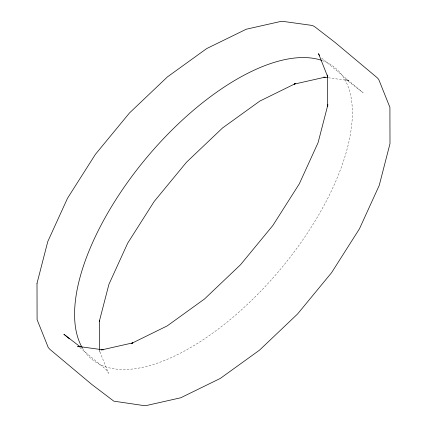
<?xml version="1.0" encoding="UTF-8"?>
<svg xmlns="http://www.w3.org/2000/svg" width="427" height="427" viewBox="0 0 427 427"><rect width="100%" height="100%" fill="white"/><g stroke="black" fill="none" stroke-linecap="round" stroke-linejoin="round"><path stroke-width="0.32" stroke-dasharray="2.13 1.6" d="M99.406 350.06L99.395 352.035L99.203 350.38M328.32 77.757L349.435 80.687L347.14 80.105L345.123 78.867L363.131 92.787L321.115 57.602M79.876 347.615L105.885 369.398L107.46 371.17L108.447 373.337L99.139 349.825M322.417 60.634A189.823 87.124 -50.1 0 1 281.196 268.359A189.823 87.124 -50.1 0 1 82.827 348.731"/><path stroke-width="0.64" d="M99.406 349.398L99.555 320.362L99.256 321.616L108.912 284.345L127.684 243.171L154.147 201.517L186.503 162.223L222.542 127.972L259.813 101.092L295.772 83.42L294.048 84.167L325.241 77.127M101.108 350.017L132.952 342.833L131.228 343.58L167.187 325.908L204.458 299.028L240.497 264.777L272.853 225.483L299.316 183.829L318.088 142.655L327.888 104.759L327.445 106.638L327.605 74.965L327.733 76.07M323.703 77.116L327.664 77.666M103.297 349.884L77.565 346.313L79.86 346.895M80.329 346.937L63.869 334.213L69.371 338.819M319.54 55.83L318.553 53.663L327.616 76.556M82.502 348.197A189.823 87.124 -50.1 0 1 145.82 158.63A189.823 87.124 -50.1 0 1 321.835 60.431M37.005 283.352L37.09 319.642L48.262 347.53L49.836 349.307L91.848 384.492L113.838 401.161L144.273 405.65L146.461 405.511L180.722 397.783L220.311 378.423L259.557 350.113L297.512 314.042L331.587 272.666L359.459 228.797L379.229 185.435L389.995 143.648L389.91 107.358L378.738 79.47L377.164 77.693L335.152 42.508L315.179 27.072L313.162 25.839L310.872 25.257L282.727 21.35L280.539 21.489L246.278 29.217L206.689 48.577L167.443 76.887L129.488 112.958L95.413 154.334L67.541 198.203L47.771 241.565L37.005 283.352"/></g></svg>
